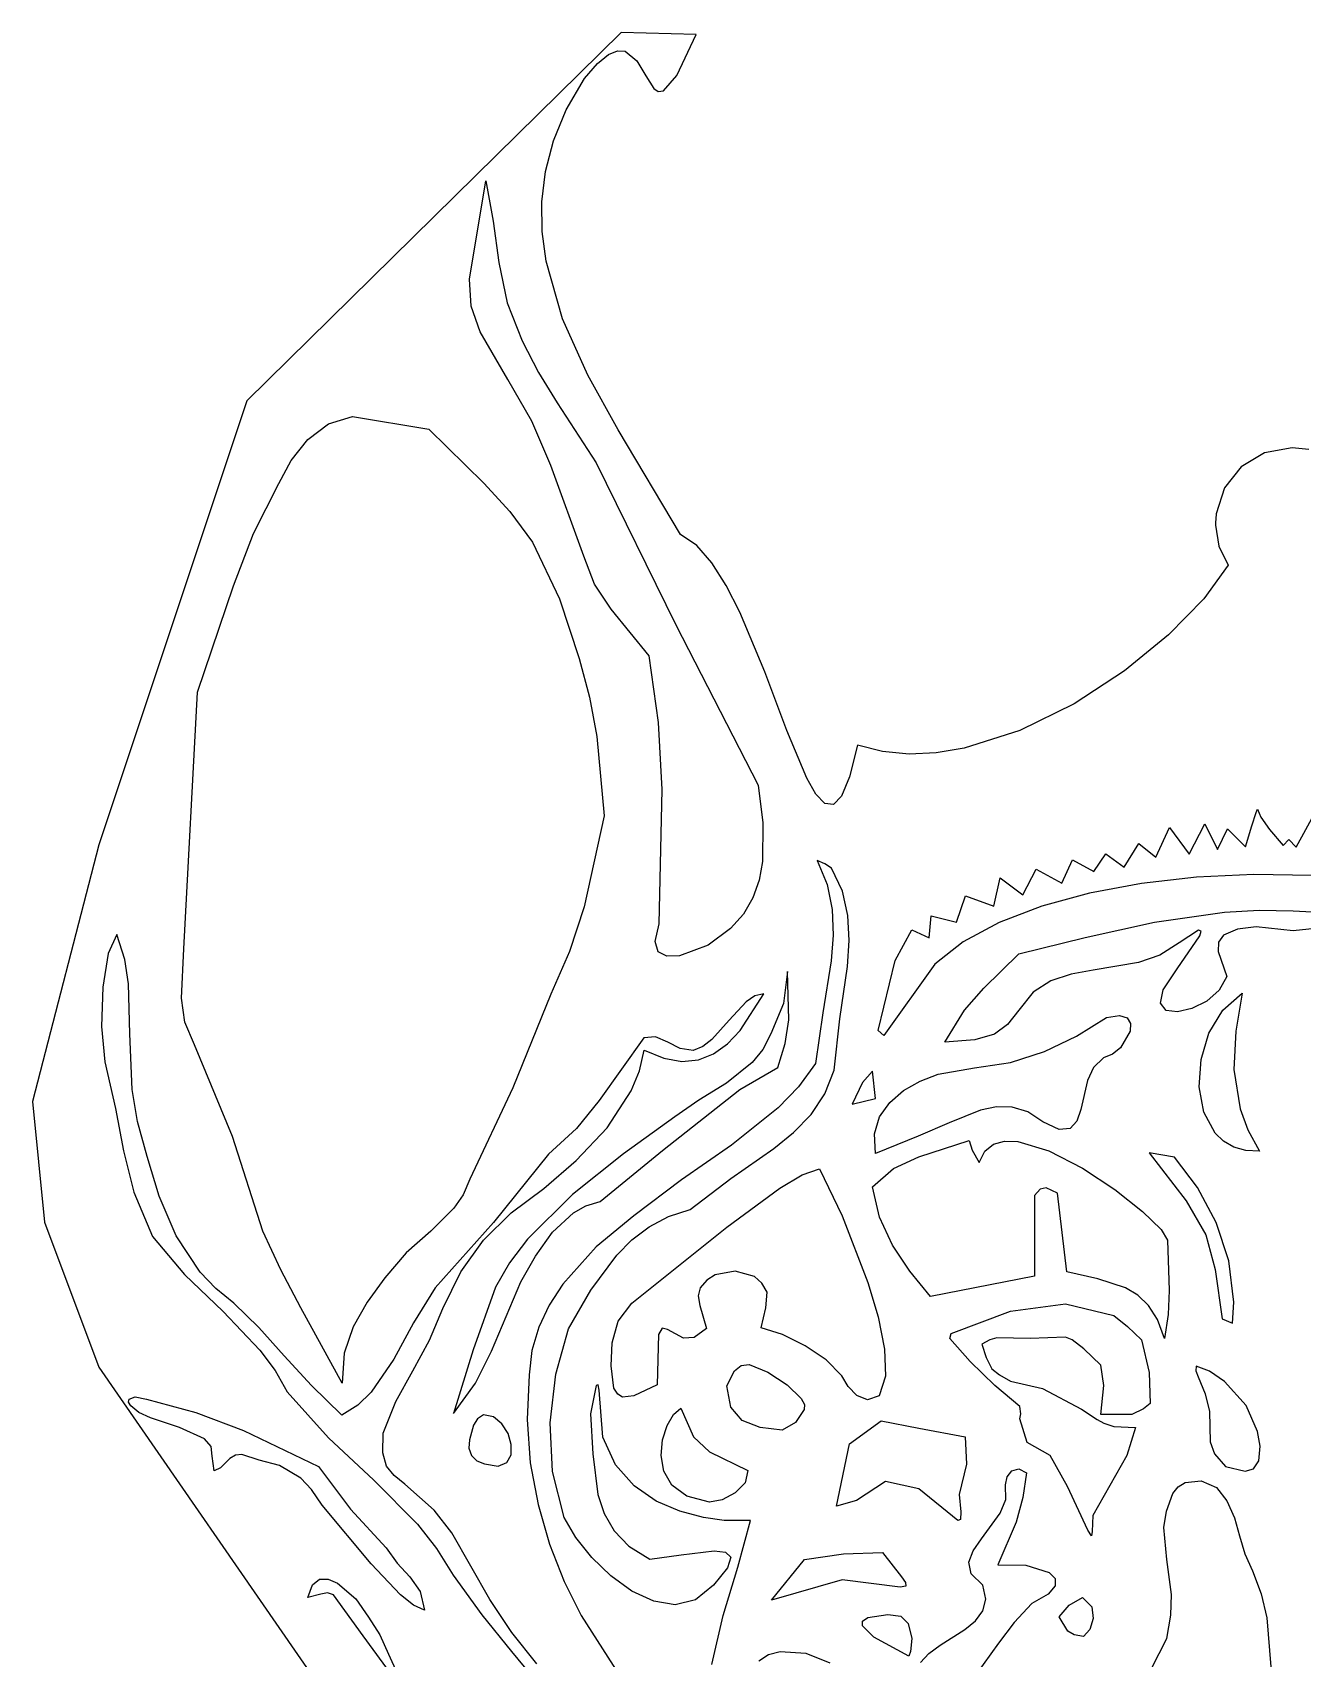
# Model space of a CAD drawing. Extents: x 58 to 191, y 136 to 278.
# Drawn here: x 58.1 to 124.8, y 192.8 to 278.3 of the extents above; entities that cross this region are included whole.
import ezdxf

# ---------------------------------------------------------------- set-up
doc = ezdxf.new("R2010")
doc.units = 0

msp = doc.modelspace()

# ---------------------------------------------------------------- linework, layer by layer
at = {"layer": 'Tête 1'}
for p, q in [((89.0197, 278.316), (69.3346, 258.9484)), ((92.96597, 278.206315), (89.0197, 278.316)), ((91.946022, 276.0551), (92.96597, 278.206315)), ((87.770149, 276.690747), (88.348876, 277.159526)), ((88.348876, 277.159526), (88.831191, 277.35643)), ((88.831191, 277.35643), (89.231682, 277.332076)), ((89.231682, 277.332076), (89.845552, 276.822062)), ((87.08042, 275.899475), (87.770149, 276.690747)), ((89.845552, 276.822062), (90.307205, 276.034421)), ((86.129062, 274.251071), (87.08042, 275.899475)), ((90.307205, 276.034421), (90.733357, 275.374089)), ((90.733357, 275.374089), (90.969593, 275.218207)), ((91.240723, 275.246003), (91.946022, 276.0551)), ((90.969593, 275.218207), (91.240723, 275.246003)), ((85.454729, 272.621714), (86.129062, 274.251071)), ((85.034271, 271.011615), (85.454729, 272.621714)), ((84.844542, 269.420986), (85.034271, 271.011615)), ((81.044183, 265.352363), (81.897394, 270.518993)), ((81.897394, 270.518993), (81.8974, 270.519)), ((81.8974, 270.519), (82.290255, 268.390379)), ((84.862393, 267.85004), (84.844542, 269.420986)), ((82.290255, 268.390379), (82.588644, 266.22723)), ((85.064676, 266.29899), (84.862393, 267.85004)), ((82.588644, 266.22723), (83.019636, 264.108758)), ((85.929948, 263.257421), (85.064676, 266.29899)), ((81.127729, 263.926048), (81.044183, 265.352363)), ((81.59584, 262.57342), (81.127729, 263.926048)), ((83.019636, 264.108758), (83.8103, 262.11417)), ((83.053243, 260.072923), (81.59584, 262.57342)), ((87.255172, 260.297978), (85.929948, 263.257421)), ((83.8103, 262.11417), (84.667735, 260.43852)), ((84.324922, 257.879898), (83.053243, 260.072923)), ((84.667735, 260.43852), (85.651204, 258.840094)), ((88.855167, 257.422358), (87.255172, 260.297978)), ((69.3346, 258.9484), (61.55582, 235.6121)), ((85.651204, 258.840094), (87.69955, 255.69216)), ((72.545671, 256.919155), (73.627328, 257.75127)), ((73.627328, 257.75127), (74.890392, 258.13007)), ((74.890392, 258.13007), (78.902172, 257.461442)), ((78.902172, 257.461442), (81.787351, 254.620028)), ((85.314691, 255.555135), (84.324922, 257.879898)), ((92.13873, 251.929375), (88.855167, 257.422358)), ((71.669643, 255.812705), (72.545671, 256.919155)), ((124.30087, 256.484781), (122.83611, 256.216549)), ((125.18081, 256.389281), (124.30087, 256.484781)), ((71.023462, 254.6109), (71.669643, 255.812705)), ((87.69955, 255.69216), (91.885283, 247.174551)), ((122.83611, 256.216549), (121.615437, 255.480214)), ((87.046713, 250.789113), (85.314691, 255.555135)), ((121.615437, 255.480214), (120.739086, 254.37784)), ((69.684594, 251.980325), (71.023462, 254.6109)), ((81.787351, 254.620028), (83.164337, 253.14195)), ((120.739086, 254.37784), (120.30729, 253.011491)), ((83.164337, 253.14195), (84.360552, 251.523472)), ((120.28009, 252.74422), (120.26029, 252.556323)), ((120.26029, 252.556323), (120.27109, 252.411215)), ((120.27109, 252.411215), (120.450738, 251.313681)), ((120.30729, 253.011491), (120.28009, 252.74422)), ((68.625535, 249.229589), (69.684594, 251.980325)), ((84.360552, 251.523472), (85.779817, 248.538274)), ((92.988964, 251.354273), (92.13873, 251.929375)), ((93.790249, 250.433681), (92.988964, 251.354273)), ((87.617881, 249.310794), (87.046713, 250.789113)), ((120.450738, 251.313681), (120.93958, 250.309015)), ((94.545383, 249.238289), (93.790249, 250.433681)), ((120.93958, 250.309015), (119.660462, 248.551432)), ((66.742272, 243.6296), (68.625535, 249.229589)), ((88.483507, 248.00044), (87.617881, 249.310794)), ((95.257162, 247.838785), (94.545383, 249.238289)), ((85.779817, 248.538274), (86.812772, 245.401622)), ((90.494223, 245.544333), (88.483507, 248.00044)), ((119.660462, 248.551432), (117.799628, 246.64937)), ((91.885283, 247.174551), (96.21962, 238.74236)), ((96.561846, 244.710196), (95.257162, 247.838785)), ((117.799628, 246.64937), (115.482371, 244.757324)), ((86.812772, 245.401622), (87.347156, 243.375408)), ((90.982834, 242.049359), (90.494223, 245.544333)), ((97.726676, 241.613423), (96.561846, 244.710196)), ((115.482371, 244.757324), (112.833984, 243.02979)), ((66.0249, 230.134), (66.742272, 243.6296)), ((87.347156, 243.375408), (87.73528, 241.313022)), ((112.833984, 243.02979), (109.979758, 241.621263)), ((91.170069, 238.524274), (90.982834, 242.049359)), ((87.73528, 241.313022), (88.115022, 237.139252)), ((98.774029, 239.113975), (97.726676, 241.613423)), ((109.979758, 241.621263), (107.044988, 240.686238)), ((101.43498, 240.854675), (101.025288, 239.189808)), ((102.765886, 240.509475), (101.43498, 240.854675)), ((104.154964, 240.37921), (102.765886, 240.509475)), ((105.586552, 240.444568), (104.154964, 240.37921)), ((107.044988, 240.686238), (105.586552, 240.444568)), ((91.01895, 231.459733), (91.170069, 238.524274)), ((96.21962, 238.74236), (96.465213, 236.759026)), ((99.260644, 238.26497), (98.774029, 239.113975)), ((101.025288, 239.189808), (100.605805, 238.169092)), ((99.72628, 237.777362), (99.260644, 238.26497)), ((100.173735, 237.721839), (99.72628, 237.777362)), ((100.605805, 238.169092), (100.173735, 237.721839)), ((88.115022, 237.139252), (87.063502, 232.345707)), ((122.183829, 236.60942), (122.40292, 237.309444)), ((122.40292, 237.309444), (122.46882, 237.49291)), ((122.46882, 237.49291), (122.647539, 237.064821)), ((122.647539, 237.064821), (123.11482, 236.419422)), ((124.50182, 235.47893), (125.6228, 237.53091)), ((96.465213, 236.759026), (96.445083, 234.729004)), ((117.12987, 234.965932), (117.85186, 236.523922)), ((117.85186, 236.523922), (118.87787, 235.117932)), ((118.87787, 235.117932), (119.71385, 236.713922)), ((119.71385, 236.713922), (120.37885, 235.364932)), ((120.37885, 235.364932), (120.89185, 236.447922)), ((120.89185, 236.447922), (121.84183, 235.49793)), ((121.84183, 235.49793), (122.183829, 236.60942)), ((123.11482, 236.419422), (123.81782, 235.57393)), ((61.55582, 235.6121), (58.06331, 222.1183)), ((113.8619, 234.205938), (114.50791, 235.136931)), ((114.50791, 235.136931), (115.45789, 234.433936)), ((115.45789, 234.433936), (116.23689, 235.687926)), ((116.23689, 235.687926), (117.12987, 234.965932)), ((123.81782, 235.57393), (124.12182, 235.896925)), ((124.12182, 235.896925), (124.50182, 235.47893)), ((96.445083, 234.729004), (96.269048, 233.74957)), ((99.3202, 234.787), (99.847105, 233.517137)), ((99.733553, 234.61345), (99.3202, 234.787)), ((100.075053, 234.39197), (99.733553, 234.61345)), ((100.651017, 233.180969), (100.075053, 234.39197)), ((110.13793, 232.989947), (110.84093, 234.338937)), ((110.84093, 234.338937), (112.18991, 233.597944)), ((112.18991, 233.597944), (112.74091, 234.813934)), ((112.74091, 234.813934), (113.8619, 234.205938)), ((96.269048, 233.74957), (95.946996, 232.822167)), ((99.847105, 233.517137), (100.108344, 232.207349)), ((108.61795, 232.381947), (108.94094, 233.882937)), ((108.94094, 233.882937), (110.13793, 232.989947)), ((116.378854, 233.578798), (113.645163, 233.070239)), ((119.275878, 233.90619), (116.378854, 233.578798)), ((122.278327, 234.046534), (119.275878, 233.90619)), ((125.328293, 233.993948), (122.278327, 234.046534)), ((95.946996, 232.822167), (95.452396, 231.968029)), ((100.941937, 231.902745), (100.651017, 233.180969)), ((106.64196, 231.545954), (107.11696, 232.932944)), ((107.11696, 232.932944), (108.61795, 232.381947)), ((113.645163, 233.070239), (111.132714, 232.386396)), ((87.063502, 232.345707), (86.304679, 230.009775)), ((95.452396, 231.968029), (94.75872, 231.20839)), ((100.108344, 232.207349), (100.159841, 230.868314)), ((101.010598, 230.574229), (100.941937, 231.902745)), ((105.21523, 230.727613), (105.3212, 231.880083)), ((105.3212, 231.880083), (106.64196, 231.545954)), ((111.132714, 232.386396), (108.899414, 231.533149)), ((117.061115, 231.54342), (120.746247, 232.075137)), ((120.746247, 232.075137), (122.565877, 232.176231)), ((122.565877, 232.176231), (124.34991, 232.13302)), ((124.34991, 232.13302), (127.365804, 231.987932)), ((62.48938, 230.889758), (62.04337, 229.90546)), ((62.909817, 229.584237), (62.48938, 230.889758)), ((90.799212, 230.534676), (91.01895, 231.459733)), ((94.75872, 231.20839), (93.592353, 230.335949)), ((100.159841, 230.868314), (100.057519, 229.510708)), ((103.41772, 229.53388), (104.29402, 231.1437)), ((104.29402, 231.1437), (105.21523, 230.727613)), ((108.899414, 231.533149), (107.003174, 230.516381)), ((113.416356, 230.744635), (117.061115, 231.54342)), ((118.25612, 229.082341), (119.441124, 230.829067)), ((119.378205, 231.131018), (118.35332, 230.462181)), ((119.5053, 231.073742), (119.378205, 231.131018)), ((119.441124, 230.829067), (119.5053, 231.073742)), ((120.69418, 230.865198), (120.426565, 230.490489)), ((121.430395, 231.173837), (120.69418, 230.865198)), ((122.405066, 231.296217), (121.430395, 231.173837)), ((124.34987, 231.085716), (122.405066, 231.296217)), ((126.174996, 231.28895), (124.34987, 231.085716)), ((65.8912, 227.54725), (66.0249, 230.134)), ((86.304679, 230.009775), (85.326322, 227.757272)), ((90.965149, 229.98428), (90.799212, 230.534676)), ((91.422096, 229.748877), (90.965149, 229.98428)), ((93.592353, 230.335949), (92.07539, 229.768799)), ((100.919782, 229.212349), (101.010598, 230.574229)), ((107.003174, 230.516381), (105.5019, 229.341972)), ((109.93381, 229.88555), (113.416356, 230.744635)), ((118.35332, 230.462181), (117.336168, 229.809525)), ((120.426565, 230.490489), (120.414036, 229.993666)), ((120.414036, 229.993666), (120.8581, 228.685448)), ((62.04337, 229.90546), (61.759759, 228.122103)), ((63.115545, 228.304141), (62.909817, 229.584237)), ((92.07539, 229.768799), (91.422096, 229.748877)), ((100.057519, 229.510708), (99.615109, 226.782487)), ((100.510857, 226.456213), (100.919782, 229.212349)), ((102.538, 225.846), (103.41772, 229.53388)), ((105.5019, 229.341972), (102.82006, 225.590742)), ((108.080241, 228.08202), (109.93381, 229.88555)), ((116.212367, 229.420766), (113.837655, 229.026683)), ((117.336168, 229.809525), (116.212367, 229.420766)), ((63.186204, 225.681664), (63.115545, 228.304141)), ((97.76282, 228.94671), (97.546388, 227.271249)), ((97.837978, 226.412207), (97.76282, 228.94671)), ((111.614871, 228.463421), (110.680978, 227.863189)), ((112.683167, 228.817231), (111.614871, 228.463421)), ((113.837655, 229.026683), (112.683167, 228.817231)), ((117.522883, 227.994542), (118.25612, 229.082341)), ((120.8581, 228.685448), (120.46321, 227.968965)), ((61.759759, 228.122103), (61.683392, 226.051068)), ((66.0654, 226.291), (65.8912, 227.54725)), ((85.326322, 227.757272), (83.315663, 222.836802)), ((95.277516, 225.855413), (96.51729, 227.78228)), ((96.0412, 227.671978), (95.584109, 227.363488)), ((96.51729, 227.78228), (96.0412, 227.671978)), ((107.068474, 226.912581), (108.080241, 228.08202)), ((110.680978, 227.863189), (109.9297, 226.914471)), ((117.374597, 227.281109), (117.522883, 227.994542)), ((119.805692, 227.393626), (119.026808, 226.9983)), ((120.46321, 227.968965), (119.805692, 227.393626)), ((120.652675, 226.925273), (121.67393, 227.819)), ((121.674, 227.819), (121.340921, 225.80674)), ((121.67393, 227.819), (121.674, 227.819)), ((95.584109, 227.363488), (94.69539, 226.398678)), ((97.546388, 227.271249), (96.88921, 225.66916)), ((99.615109, 226.782487), (99.2285, 224.1081)), ((106.034, 225.228), (107.068474, 226.912581)), ((109.9297, 226.914471), (109.336638, 226.160316)), ((112.958331, 225.552349), (114.5446, 226.5396)), ((114.5446, 226.5396), (115.214321, 226.638146)), ((115.214321, 226.638146), (115.62174, 226.506999)), ((117.669997, 226.903171), (117.374597, 227.281109)), ((118.267823, 226.821858), (117.669997, 226.903171)), ((119.026808, 226.9983), (118.267823, 226.821858)), ((119.924879, 225.713739), (120.652675, 226.925273)), ((61.683392, 226.051068), (61.859113, 224.203738)), ((63.308019, 222.745209), (63.186204, 225.681664)), ((66.5882, 225.094), (66.0654, 226.291)), ((94.69539, 226.398678), (93.788071, 225.381311)), ((94.599328, 225.142824), (95.277516, 225.855413)), ((97.642273, 225.173286), (97.837978, 226.412207)), ((100.217433, 223.76977), (100.510857, 226.456213)), ((102.82006, 225.590742), (102.538, 225.846)), ((109.336638, 226.160316), (108.643353, 225.651295)), ((115.779289, 225.806686), (115.276476, 224.940791)), ((115.62174, 226.506999), (115.799261, 226.208923)), ((115.799261, 226.208923), (115.779289, 225.806686)), ((119.505935, 224.322447), (119.924879, 225.713739)), ((121.340921, 225.80674), (121.223359, 223.799794)), ((68.586062, 220.275125), (66.5882, 225.094)), ((90.21107, 225.470358), (87.859756, 222.170428)), ((90.827391, 225.515741), (90.21107, 225.470358)), ((91.464375, 225.228621), (90.827391, 225.515741)), ((92.12171, 224.895993), (91.464375, 225.228621)), ((92.79909, 224.80485), (92.12171, 224.895993)), ((93.30773, 225.007126), (92.79909, 224.80485)), ((93.788071, 225.381311), (93.30773, 225.007126)), ((93.868786, 224.621518), (94.599328, 225.142824)), ((96.459662, 224.857194), (95.904276, 224.170388)), ((96.88921, 225.66916), (96.459662, 224.857194)), ((97.25594, 223.90784), (97.642273, 225.173286)), ((107.619313, 225.352241), (106.03399, 225.227991)), ((106.03399, 225.227991), (106.034, 225.228)), ((108.643353, 225.651295), (107.619313, 225.352241)), ((111.274402, 224.744172), (112.958331, 225.552349)), ((115.276476, 224.940791), (114.858443, 224.602664)), ((61.859113, 224.203738), (62.426598, 221.740202)), ((89.973245, 223.721894), (90.22078, 224.80988)), ((90.22078, 224.80988), (91.261888, 224.385674)), ((91.261888, 224.385674), (92.210181, 224.224903)), ((92.210181, 224.224903), (93.075776, 224.309531)), ((93.075776, 224.309531), (93.868786, 224.621518)), ((95.904276, 224.170388), (94.552426, 223.074622)), ((99.2285, 224.1081), (98.335847, 222.882214)), ((107.60249, 223.89234), (109.490045, 224.171893)), ((109.490045, 224.171893), (111.274402, 224.744172)), ((114.37253, 224.41144), (113.858986, 223.905395)), ((114.858443, 224.602664), (114.37253, 224.41144)), ((119.411237, 222.889446), (119.505935, 224.322447)), ((89.544653, 222.677335), (89.973245, 223.721894)), ((95.26264, 222.74622), (97.25594, 223.90784)), ((99.728177, 222.517611), (100.217433, 223.76977)), ((101.70199, 223.109991), (101.17, 221.97)), ((102.23399, 223.717988), (101.70199, 223.109991)), ((102.38599, 222.273998), (102.23399, 223.717988)), ((103.867392, 222.697821), (104.73844, 223.192548)), ((104.73844, 223.192548), (105.690921, 223.555904)), ((105.690921, 223.555904), (107.60249, 223.89234)), ((113.544814, 223.216192), (113.182095, 221.703012)), ((113.858986, 223.905395), (113.544814, 223.216192)), ((121.223359, 223.799794), (121.558315, 221.723029)), ((63.577691, 221.072641), (63.308019, 222.745209)), ((83.315663, 222.836802), (81.057842, 218.027932)), ((88.271585, 220.733985), (89.544653, 222.677335)), ((91.188028, 219.545186), (95.26264, 222.74622)), ((94.552426, 223.074622), (93.106528, 222.186596)), ((98.335847, 222.882214), (97.27764, 221.777529)), ((98.998647, 221.436386), (99.728177, 222.517611)), ((101.17, 221.97), (102.38599, 222.273998)), ((103.137202, 222.070763), (103.867392, 222.697821)), ((119.65618, 221.552783), (119.411237, 222.889446)), ((58.06331, 222.1183), (58.698312, 215.76828)), ((62.426598, 221.740202), (62.845356, 219.524654)), ((87.859756, 222.170428), (86.662101, 220.70398)), ((93.106528, 222.186596), (91.83945, 221.31104)), ((97.27764, 221.777529), (94.824369, 219.818263)), ((98.083716, 220.488723), (98.998647, 221.436386)), ((102.60729, 221.310413), (103.137202, 222.070763)), ((107.918045, 221.659551), (106.254564, 220.997077)), ((108.751034, 221.833616), (107.918045, 221.659551)), ((109.577821, 221.826599), (108.751034, 221.833616)), ((110.393128, 221.581275), (109.577821, 221.826599)), ((111.19168, 221.04042), (110.393128, 221.581275)), ((113.182095, 221.703012), (112.967299, 221.086383)), ((120.256157, 220.450507), (119.65618, 221.552783)), ((121.558315, 221.723029), (121.96955, 220.634984)), ((64.08765, 219.217658), (63.577691, 221.072641)), ((86.662101, 220.70398), (85.18733, 219.344558)), ((86.65615, 219.010798), (88.271585, 220.733985)), ((91.83945, 221.31104), (89.140119, 219.371445)), ((102.337082, 220.415812), (102.60729, 221.310413)), ((106.254564, 220.997077), (104.62959, 220.296978)), ((112.055216, 220.651412), (111.19168, 221.04042)), ((112.619381, 220.701291), (112.055216, 220.651412)), ((112.967299, 221.086383), (112.619381, 220.701291)), ((121.96955, 220.634984), (122.58279, 219.50131)), ((70.1715, 215.304), (68.586062, 220.275125)), ((94.824369, 219.818263), (92.188291, 218.003307)), ((97.038259, 219.637254), (98.083716, 220.488723)), ((102.386, 219.386), (102.337082, 220.415812)), ((104.62959, 220.296978), (102.386, 219.386004)), ((104.666615, 219.205318), (107.30833, 220.06572)), ((107.30833, 220.06572), (107.47867, 219.549698)), ((108.138051, 219.505046), (108.588424, 219.870321)), ((108.588424, 219.870321), (109.174748, 220.028885)), ((109.174748, 220.028885), (109.8719, 220.006113)), ((109.8719, 220.006113), (111.4982, 219.518071)), ((120.694094, 220.030404), (120.256157, 220.450507)), ((121.226562, 219.720666), (120.694094, 220.030404)), ((121.855486, 219.53855), (121.226562, 219.720666)), ((62.845356, 219.524654), (63.399199, 217.350838)), ((64.726257, 217.132172), (64.08765, 219.217658)), ((85.18733, 219.344558), (82.298616, 215.757027)), ((84.95292, 217.53874), (86.65615, 219.010798)), ((89.140119, 219.371445), (86.449573, 217.21844)), ((87.9114, 216.86262), (91.188028, 219.545186)), ((94.775264, 218.07341), (97.038259, 219.637254)), ((102.386, 219.386004), (102.386, 219.386)), ((103.342263, 218.592676), (104.666615, 219.205318)), ((107.47867, 219.549698), (107.84875, 218.90768)), ((107.84875, 218.90768), (108.138051, 219.505046)), ((111.4982, 219.518071), (113.266349, 218.609214)), ((116.788, 219.424), (118.729455, 216.901097)), ((118.11798, 219.196012), (116.788, 219.424)), ((119.319334, 217.588134), (118.11798, 219.196012)), ((122.58279, 219.50131), (121.855486, 219.53855)), ((81.057842, 218.027932), (80.700154, 217.21164)), ((92.188291, 218.003307), (89.68901, 216.10567)), ((92.648653, 216.44589), (94.775264, 218.07341)), ((97.361003, 217.566085), (98.535457, 218.252581)), ((98.535457, 218.252581), (99.451896, 218.573253)), ((99.451896, 218.573253), (100.631663, 216.103623)), ((102.23403, 217.63795), (103.342263, 218.592676)), ((113.266349, 218.609214), (114.975369, 217.482558)), ((63.399199, 217.350838), (64.371943, 215.012498)), ((65.617873, 215.057169), (64.726257, 217.132172)), ((80.700154, 217.21164), (80.216471, 216.503488)), ((83.224005, 216.269988), (84.95292, 217.53874)), ((86.449573, 217.21844), (84.09578, 214.87417)), ((94.571944, 215.506009), (97.361003, 217.566085)), ((102.604247, 216.033434), (102.23403, 217.63795)), ((110.74592, 217.18195), (110.74591, 212.92599)), ((111.052308, 217.501856), (110.74592, 217.18195)), ((111.368351, 217.583625), (111.052308, 217.501856)), ((111.9619, 217.29595), (111.368351, 217.583625)), ((112.4559, 213.15399), (111.9619, 217.29595)), ((114.975369, 217.482558), (116.424283, 216.34112)), ((120.303015, 215.756654), (119.319334, 217.588134)), ((80.216471, 216.503488), (79.007728, 215.291613)), ((81.7685, 214.826149), (83.224005, 216.269988)), ((86.501276, 216.26748), (87.161798, 216.628626)), ((87.161798, 216.628626), (87.9114, 216.86262)), ((91.498269, 216.062614), (92.648653, 216.44589)), ((116.424283, 216.34112), (117.412116, 215.387919)), ((118.729455, 216.901097), (119.752668, 215.109472)), ((58.698312, 215.76828), (61.555822, 208.14825)), ((82.298616, 215.757027), (79.23969, 212.312648)), ((85.39923, 215.250342), (86.501276, 216.26748)), ((89.68901, 216.10567), (87.693367, 214.484188)), ((89.570476, 211.510273), (94.571944, 215.506009)), ((89.583885, 214.835917), (90.482388, 215.518232)), ((90.482388, 215.518232), (91.498269, 216.062614)), ((100.631663, 216.103623), (101.988359, 212.602403)), ((103.275586, 214.569566), (102.604247, 216.033434)), ((120.973174, 213.735369), (120.303015, 215.756654)), ((64.371943, 215.012498), (66.057155, 213.022683)), ((66.884417, 213.136489), (65.617873, 215.057169)), ((71.114659, 213.258734), (70.1715, 215.304)), ((79.007728, 215.291613), (77.704822, 214.152325)), ((80.577933, 213.16435), (81.7685, 214.826149)), ((84.09578, 214.87417), (83.147656, 213.637231)), ((84.508781, 213.984434), (85.39923, 215.250342)), ((88.785634, 214.038842), (89.583885, 214.835917)), ((104.18614, 213.195903), (103.275586, 214.569566)), ((117.412116, 215.387919), (117.73789, 214.82597)), ((117.73789, 214.82597), (117.83356, 212.188558)), ((119.752668, 215.109472), (120.253037, 213.290132)), ((77.704822, 214.152325), (76.580962, 212.845642)), ((83.73345, 212.64298), (84.508781, 213.984434)), ((87.693367, 214.484188), (85.940139, 212.515034)), ((87.421387, 212.193112), (88.785634, 214.038842)), ((121.23396, 211.558072), (120.973174, 213.735369)), ((66.057155, 213.022683), (68.080138, 211.067172)), ((67.696387, 212.278969), (66.884417, 213.136489)), ((72.176225, 211.266625), (71.114659, 213.258734)), ((79.64383, 211.24172), (80.577933, 213.16435)), ((83.147656, 213.637231), (82.40671, 212.36078)), ((93.962302, 212.997639), (93.515863, 212.716186)), ((95.015265, 213.204209), (93.962302, 212.997639)), ((96.026173, 212.9129), (95.015265, 213.204209)), ((96.420044, 212.572004), (96.026173, 212.9129)), ((105.274, 211.862), (104.18614, 213.195903)), ((110.74591, 212.92599), (105.274, 211.862)), ((114.073464, 212.798175), (112.4559, 213.15399)), ((120.253037, 213.290132), (120.62596, 210.68408)), ((68.64781, 211.513968), (67.696387, 212.278969)), ((76.580962, 212.845642), (75.66009, 211.565582)), ((79.23969, 212.312648), (78.094099, 210.488197)), ((82.40671, 212.36078), (81.241055, 209.05394)), ((82.197438, 208.984125), (83.73345, 212.64298)), ((85.940139, 212.515034), (85.233683, 211.416437)), ((86.252643, 210.16643), (87.421387, 212.193112)), ((93.173886, 212.320509), (93.070444, 211.89579)), ((93.515863, 212.716186), (93.173886, 212.320509)), ((96.688426, 212.096393), (96.420044, 212.572004)), ((96.621112, 211.273985), (96.688426, 212.096393)), ((101.988359, 212.602403), (102.526554, 210.788163)), ((115.539594, 212.328141), (114.073464, 212.798175)), ((116.182144, 211.941902), (115.539594, 212.328141)), ((117.83356, 212.188558), (117.781832, 210.912784)), ((69.958329, 210.236688), (68.64781, 211.513968)), ((74.3422, 207.302), (72.176225, 211.266625)), ((75.66009, 211.565582), (74.925659, 210.272888)), ((78.945847, 209.572471), (79.64383, 211.24172)), ((85.233683, 211.416437), (84.682936, 210.25055)), ((88.857583, 210.561282), (89.570476, 211.510273)), ((93.070444, 211.89579), (93.158548, 211.390195)), ((93.158548, 211.390195), (93.495912, 210.175219)), ((96.383916, 210.224833), (96.621112, 211.273985)), ((105.274, 211.862), (105.274, 211.862)), ((109.49197, 211.10199), (112.37995, 211.481988)), ((112.37995, 211.481988), (114.92592, 210.873992)), ((116.746365, 211.39704), (116.182144, 211.941902)), ((117.218763, 210.650198), (116.746365, 211.39704)), ((121.15796, 210.456082), (121.23396, 211.558072)), ((68.080138, 211.067172), (70.020869, 209.046439)), ((78.094099, 210.488197), (77.053642, 208.564972)), ((88.537657, 209.429368), (88.857583, 210.561282)), ((102.526554, 210.788163), (102.86118, 209.103883)), ((106.376, 209.924), (109.49197, 211.10199)), ((114.92592, 210.873992), (115.647915, 210.284997)), ((117.58585, 209.65802), (117.218763, 210.650198)), ((117.781832, 210.912784), (117.58585, 209.65802)), ((120.62596, 210.68408), (121.15796, 210.456082)), ((71.299325, 208.752923), (69.958329, 210.236688)), ((74.925659, 210.272888), (74.459192, 208.880634)), ((78.055869, 207.961734), (78.945847, 209.572471)), ((84.682936, 210.25055), (84.319598, 209.023917)), ((85.587581, 207.7757), (86.252643, 210.16643)), ((90.987471, 209.871631), (90.909992, 207.225979)), ((91.174922, 210.195486), (90.987471, 209.871631)), ((91.458067, 210.1317), (91.174922, 210.195486)), ((92.301105, 209.676219), (91.458067, 210.1317)), ((92.85583, 209.702032), (92.301105, 209.676219)), ((93.495912, 210.175219), (92.85583, 209.702032)), ((97.50753, 209.87297), (96.383916, 210.224833)), ((98.699401, 209.279217), (97.50753, 209.87297)), ((106.29999, 209.658004), (106.376, 209.924)), ((107.36399, 208.442014), (106.29999, 209.658004)), ((108.399475, 209.582006), (107.97198, 209.354009)), ((108.76997, 209.696005), (108.399475, 209.582006)), ((110.517955, 209.658006), (108.76997, 209.696005)), ((112.37994, 209.734005), (110.517955, 209.658006)), ((112.724313, 209.58794), (112.37994, 209.734005)), ((113.339435, 209.107005), (112.724313, 209.58794)), ((115.647915, 210.284997), (116.36991, 209.582002)), ((116.36991, 209.582002), (116.78791, 207.872012)), ((70.020869, 209.046439), (70.829132, 207.980512)), ((72.734918, 207.176713), (71.299325, 208.752923)), ((74.459192, 208.880634), (74.342212, 207.301892)), ((81.241055, 209.05394), (80.19409, 205.706)), ((81.361418, 207.306993), (82.197438, 208.984125)), ((84.319598, 209.023917), (84.17537, 207.74308)), ((88.498014, 208.221344), (88.537657, 209.429368)), ((99.792497, 208.526439), (98.699401, 209.279217)), ((102.86118, 209.103883), (102.909638, 207.678851)), ((107.97198, 209.354009), (108.20948, 208.651015)), ((108.20948, 208.651015), (108.50398, 208.062019)), ((114.24193, 208.252015), (113.339435, 209.107005)), ((61.555822, 208.14825), (73.144622, 191.40005)), ((70.829132, 207.980512), (71.459323, 206.860958)), ((77.053642, 208.564972), (75.878595, 206.842947)), ((77.175942, 206.34942), (78.055869, 207.961734)), ((84.17537, 207.74308), (84.066209, 205.395429)), ((85.283036, 205.226356), (85.587581, 207.7757)), ((88.62597, 207.044023), (88.498014, 208.221344)), ((94.57979, 207.16033), (94.984033, 207.953772)), ((94.984033, 207.953772), (95.317785, 208.229114)), ((95.317785, 208.229114), (95.74369, 208.29046)), ((95.74369, 208.29046), (96.727862, 207.881063)), ((96.727862, 207.881063), (97.743746, 207.220505)), ((100.619786, 207.697503), (99.792497, 208.526439)), ((108.65597, 207.188024), (107.36399, 208.442014)), ((108.50398, 208.062019), (108.912475, 207.739022)), ((108.912475, 207.739022), (109.49197, 207.416026)), ((114.39393, 207.188025), (114.24193, 208.252015)), ((116.78791, 207.872012), (116.82591, 206.238032)), ((119.25067, 208.20563), (119.232512, 207.954519)), ((119.232512, 207.954519), (119.35195, 207.647272)), ((119.955904, 207.941331), (119.25067, 208.20563)), ((120.731998, 207.40203), (119.955904, 207.941331)), ((74.32923, 205.622098), (72.734918, 207.176713)), ((74.342212, 207.301892), (74.3422, 207.302)), ((80.1941, 205.706), (81.361418, 207.306993)), ((87.70808, 207.17801), (87.408862, 205.69765)), ((87.79863, 207.222553), (87.70808, 207.17801)), ((87.863081, 206.9362), (87.79863, 207.222553)), ((88.059, 204.47479), (87.863081, 206.9362)), ((88.833385, 206.725899), (88.62597, 207.044023)), ((90.91, 207.226), (89.680799, 206.645489)), ((90.909992, 207.225979), (90.91, 207.226)), ((94.774505, 206.044914), (94.57979, 207.16033)), ((97.743746, 207.220505), (98.481503, 206.503861)), ((100.946384, 207.137783), (100.619786, 207.697503)), ((101.403601, 206.661842), (100.946384, 207.137783)), ((102.909638, 207.678851), (102.589326, 206.642353)), ((109.98596, 206.086034), (108.65597, 207.188024)), ((109.49197, 207.416026), (111.16395, 207.036027)), ((111.16395, 207.036027), (113.21594, 205.934037)), ((114.24193, 205.668035), (114.39393, 207.188025)), ((119.35195, 207.647272), (119.724421, 206.754792)), ((121.878, 206.139), (120.731998, 207.40203)), ((63.116252, 206.302322), (63.148358, 206.469249)), ((63.23632, 206.11581), (63.116252, 206.302322)), ((63.148358, 206.469249), (63.464762, 206.595347)), ((63.649544, 205.767763), (63.23632, 206.11581)), ((63.464762, 206.595347), (64.0559, 206.461)), ((64.0559, 206.461), (66.648435, 205.773544)), ((71.459323, 206.860958), (73.627951, 204.430218)), ((75.165685, 206.151127), (74.32923, 205.622098)), ((75.878595, 206.842947), (75.165685, 206.151127)), ((76.50811, 204.67544), (77.175942, 206.34942)), ((89.085937, 206.57757), (88.833385, 206.725899)), ((89.680799, 206.645489), (89.085937, 206.57757)), ((95.386732, 205.352769), (94.774505, 206.044914)), ((98.481503, 206.503861), (98.649258, 206.185469)), ((98.649258, 206.185469), (98.63129, 205.92621)), ((101.961295, 206.439944), (101.403601, 206.661842)), ((102.589326, 206.642353), (101.961295, 206.439944)), ((110.02871, 205.691787), (109.98596, 206.086034)), ((116.82591, 206.238032), (116.47916, 205.967283)), ((119.724421, 206.754792), (119.95515, 205.820672)), ((122.478332, 204.770002), (121.878, 206.139002)), ((121.878, 206.139002), (121.878, 206.139)), ((64.271059, 205.480346), (63.649544, 205.767763)), ((65.791296, 204.97573), (64.271059, 205.480346)), ((66.648435, 205.773544), (69.15931, 204.82017)), ((80.19409, 205.706), (80.1941, 205.706)), ((81.45937, 205.424748), (81.245482, 205.096296)), ((81.7819, 205.643), (81.45937, 205.424748)), ((81.781901, 205.643), (81.7819, 205.643)), ((82.310649, 205.532663), (81.781901, 205.643)), ((82.749539, 205.173461), (82.310649, 205.532663)), ((83.068674, 204.6595), (82.749539, 205.173461)), ((84.066209, 205.395429), (84.235712, 203.115397)), ((85.404165, 202.66575), (85.283036, 205.226356)), ((87.408862, 205.69765), (87.522228, 203.586684)), ((91.436999, 205.078179), (91.776241, 205.657441)), ((91.776241, 205.657441), (92.1495, 205.992)), ((92.1495, 205.992), (92.820411, 204.493655)), ((92.1495, 205.992), (92.1495, 205.992)), ((96.320916, 204.983572), (95.386732, 205.352769)), ((98.183348, 205.246151), (97.4815, 204.837)), ((98.63129, 205.92621), (98.183348, 205.246151)), ((101.01799, 204.10997), (102.68998, 205.32596)), ((102.68998, 205.32596), (104.66596, 204.94597)), ((109.98596, 205.440038), (110.02871, 205.691787)), ((110.36596, 204.186048), (109.98596, 205.440038)), ((113.21594, 205.934037), (114.05193, 205.402038)), ((114.05193, 205.402038), (114.389175, 205.212043)), ((115.87591, 205.668035), (114.24193, 205.668035)), ((114.389175, 205.212043), (114.92592, 205.022048)), ((116.47916, 205.967283), (115.87591, 205.668035)), ((119.95515, 205.820672), (119.986214, 204.229461)), ((67.101698, 204.378624), (65.791296, 204.97573)), ((67.460918, 203.975594), (67.101698, 204.378624)), ((69.15931, 204.82017), (73.10453, 202.92159)), ((73.627951, 204.430218), (76.011679, 202.201619)), ((76.48145, 203.645248), (76.50811, 204.67544)), ((81.048416, 204.32502), (81.006075, 203.896558)), ((81.245482, 205.096296), (81.048416, 204.32502)), ((83.238156, 204.084888), (83.068674, 204.6595)), ((88.723077, 203.016793), (88.059, 204.47479)), ((91.11375, 203.512735), (91.19507, 204.336011)), ((91.19507, 204.336011), (91.436999, 205.078179)), ((92.820411, 204.493655), (93.66246, 203.694118)), ((97.4815, 204.837), (96.320916, 204.983572)), ((97.4815, 204.837), (97.4815, 204.837)), ((104.66596, 204.94597), (107.09793, 204.48997)), ((107.09793, 204.48997), (107.17393, 203.04598)), ((114.92592, 205.022048), (116.06591, 204.984048)), ((116.06591, 204.984048), (115.60992, 203.502058)), ((122.618357, 203.992525), (122.478332, 204.770002)), ((67.50693, 203.46569), (67.460918, 203.975594)), ((67.614888, 202.696507), (67.50693, 203.46569)), ((68.742711, 203.52921), (68.443817, 203.355216)), ((69.06591, 203.55319), (68.742711, 203.52921)), ((69.981443, 203.26382), (69.06591, 203.55319)), ((76.678659, 202.953074), (76.48145, 203.645248)), ((81.006075, 203.896558), (81.13969, 203.513438)), ((81.13969, 203.513438), (81.420966, 203.220366)), ((83.008573, 203.130133), (83.228088, 203.543729)), ((83.228088, 203.543729), (83.238156, 204.084888)), ((87.522228, 203.586684), (87.792116, 201.461719)), ((91.256335, 202.690147), (91.11375, 203.512735)), ((93.66246, 203.694118), (95.67052, 202.71307)), ((100.334, 200.842), (101.01799, 204.10997)), ((111.58195, 203.502058), (110.36596, 204.186048)), ((112.484444, 201.872823), (111.58195, 203.502058)), ((115.60992, 203.502058), (113.82393, 200.348088)), ((119.986214, 204.229461), (120.21535, 203.587101)), ((120.21535, 203.587101), (120.80045, 202.923872)), ((122.5526, 203.218452), (122.618357, 203.992525)), ((67.943664, 202.864669), (67.614888, 202.696507)), ((68.443817, 203.355216), (67.943664, 202.864669)), ((71.042169, 202.972394), (69.981443, 203.26382)), ((72.171083, 202.305763), (71.042169, 202.972394)), ((73.10453, 202.92159), (74.778144, 200.681991)), ((77.073674, 202.452326), (76.678659, 202.953074)), ((81.420966, 203.220366), (81.821611, 203.06205)), ((81.821611, 203.06205), (82.549713, 202.938204)), ((82.549713, 202.938204), (83.008573, 203.130133)), ((84.235712, 203.115397), (84.644166, 200.923812)), ((86.016122, 200.24123), (85.404165, 202.66575)), ((89.691804, 201.911515), (88.723077, 203.016793)), ((91.686121, 201.950044), (91.256335, 202.690147)), ((95.67052, 202.71307), (95.53078, 202.066378)), ((107.17393, 203.04598), (106.79393, 201.45)), ((109.317648, 202.390941), (109.56671, 202.698409)), ((109.56671, 202.698409), (109.919324, 202.796827)), ((109.919324, 202.796827), (110.326, 202.59198)), ((120.80045, 202.923872), (121.820053, 202.675829)), ((121.820053, 202.675829), (122.262795, 202.803199)), ((122.262795, 202.803199), (122.5526, 203.218452)), ((72.737046, 201.715138), (72.171083, 202.305763)), ((76.011679, 202.201619), (78.29908, 199.890237)), ((77.640433, 201.996415), (77.073674, 202.452326)), ((79.184929, 200.632738), (77.640433, 201.996415)), ((90.856392, 201.112576), (89.691804, 201.911515)), ((92.466404, 201.374222), (91.686121, 201.950044)), ((95.53078, 202.066378), (95.012671, 201.538841)), ((102.91796, 202.13399), (101.39798, 201.146)), ((104.66595, 201.75399), (102.91796, 202.13399)), ((106.71793, 200.08201), (104.66595, 201.75399)), ((109.22163, 201.96864), (109.317648, 202.390941)), ((109.241795, 201.194578), (109.22163, 201.96864)), ((110.326, 202.592), (110.144837, 201.293414)), ((110.326, 202.59198), (110.326, 202.592)), ((113.55793, 199.588088), (112.484444, 201.872823)), ((118.032, 201.5), (118.312089, 201.863639)), ((118.312089, 201.863639), (118.672436, 202.091016)), ((118.672436, 202.091016), (119.515046, 202.175116)), ((119.515046, 202.175116), (120.322116, 201.82856)), ((120.322116, 201.82856), (120.85593, 201.12761)), ((73.29118, 200.89078), (72.737046, 201.715138)), ((75.878184, 197.81677), (73.29118, 200.89078)), ((84.644166, 200.923812), (85.25186, 198.841499)), ((87.792116, 201.461719), (88.119655, 200.463552)), ((92.108051, 200.573596), (90.856392, 201.112576)), ((93.66048, 201.04448), (92.466404, 201.374222)), ((94.320977, 201.181271), (93.66048, 201.04448)), ((95.012671, 201.538841), (94.320977, 201.181271)), ((101.39798, 201.146), (100.334, 200.842)), ((106.79393, 201.45), (106.86993, 200.538005)), ((108.950895, 200.467997), (109.241795, 201.194578)), ((110.144837, 201.293414), (109.777466, 200.006767)), ((117.682586, 200.579953), (118.03201, 201.50001)), ((118.03201, 201.50001), (118.032, 201.5)), ((120.85593, 201.12761), (121.257881, 200.227736)), ((74.778144, 200.681991), (76.65449, 198.64841)), ((80.110543, 199.431792), (79.184929, 200.632738)), ((86.633091, 199.195561), (86.016122, 200.24123)), ((88.119655, 200.463552), (88.647002, 199.545364)), ((93.337993, 200.248197), (92.108051, 200.573596)), ((94.437428, 200.089997), (93.337993, 200.248197)), ((95.80962, 200.08968), (94.437428, 200.089997)), ((95.152492, 197.638275), (95.80962, 200.08968)), ((106.858055, 200.146133), (106.71793, 200.08201)), ((106.86993, 200.538005), (106.858055, 200.146133)), ((107.961385, 199.127999), (108.950895, 200.467997)), ((113.82393, 200.348088), (113.77643, 199.512092)), ((117.559293, 199.72027), (117.682586, 200.579953)), ((121.257881, 200.227736), (121.534751, 199.283476)), ((78.29908, 199.890237), (79.309335, 198.614464)), ((81.10365, 197.68932), (80.110543, 199.431792)), ((87.470877, 198.143847), (86.633091, 199.195561)), ((88.647002, 199.545364), (89.427718, 198.734981)), ((109.777466, 200.006767), (108.81452, 197.74918)), ((113.73843, 199.29003), (113.55793, 199.588088)), ((113.77643, 199.512092), (113.73843, 199.29003)), ((117.715643, 198.043436), (117.559293, 199.72027)), ((121.534751, 199.283476), (121.812651, 198.340238)), ((76.65449, 198.64841), (77.242174, 197.842634)), ((79.309335, 198.614464), (80.178723, 197.211148)), ((85.25186, 198.841499), (86.019083, 196.889285)), ((89.427718, 198.734981), (90.515362, 198.06023)), ((92.176108, 198.277552), (93.906102, 198.495676)), ((93.906102, 198.495676), (94.507623, 198.430011)), ((94.507623, 198.430011), (94.779123, 198.154512)), ((98.66198, 198.02999), (100.71396, 198.33398)), ((100.71396, 198.33398), (102.76594, 198.40998)), ((102.76594, 198.40998), (103.75394, 197.11799)), ((107.304065, 197.890089), (107.525516, 198.499943)), ((107.525516, 198.499943), (107.961385, 199.127999)), ((121.812651, 198.340238), (122.21769, 197.44343)), ((77.415161, 196.185791), (75.878184, 197.81677)), ((77.242174, 197.842634), (77.89893, 197.1267)), ((82.106673, 195.926895), (81.10365, 197.68932)), ((88.471163, 197.17515), (87.470877, 198.143847)), ((90.515362, 198.06023), (92.176108, 198.277552)), ((94.604825, 197.599169), (93.868952, 196.69397)), ((94.382094, 195.09704), (95.152492, 197.638275)), ((94.779123, 198.154512), (94.604825, 197.599169)), ((96.914, 195.902), (98.66198, 198.02999)), ((107.428403, 197.291118), (107.304065, 197.890089)), ((108.81452, 197.74918), (110.298164, 197.744549)), ((110.298164, 197.744549), (111.5214, 197.355803)), ((117.950138, 196.192335), (117.715643, 198.043436)), ((72.5356, 196.048), (72.782701, 196.697605)), ((72.782701, 196.697605), (73.153394, 196.996781)), ((73.153394, 196.996781), (73.607694, 197.009355)), ((73.607694, 197.009355), (74.105616, 196.799151)), ((74.105616, 196.799151), (75.07238, 195.96571)), ((77.89893, 197.1267), (78.439614, 196.352049)), ((80.178723, 197.211148), (81.681795, 195.119947)), ((86.019083, 196.889285), (86.906123, 195.087997)), ((89.575629, 196.378527), (88.471163, 197.17515)), ((93.868952, 196.69397), (92.930939, 195.911701)), ((100.63796, 196.96599), (96.914, 195.902)), ((103.67794, 196.586), (100.63796, 196.96599)), ((103.978373, 196.637061), (103.67794, 196.586)), ((103.75394, 197.11799), (103.972436, 196.823495)), ((103.972436, 196.823495), (103.978373, 196.637061)), ((108.0299, 196.69571), (107.428403, 197.291118)), ((108.189586, 195.950691), (108.0299, 196.69571)), ((111.841209, 196.657654), (111.461384, 196.215903)), ((111.5214, 197.355803), (111.834422, 197.040734)), ((111.834422, 197.040734), (111.841209, 196.657654)), ((122.21769, 197.44343), (122.663792, 196.225897)), ((73.227753, 196.21713), (72.535579, 196.048)), ((72.535579, 196.048), (72.5356, 196.048)), ((73.568338, 196.28875), (73.227753, 196.21713)), ((73.898409, 196.17266), (73.568338, 196.28875)), ((75.458308, 194.018266), (73.898409, 196.17266)), ((75.07238, 195.96571), (75.7338, 195.00706)), ((78.101661, 195.634888), (77.415161, 196.185791)), ((78.439614, 196.352049), (78.67908, 195.37012)), ((83.271502, 194.207103), (82.106673, 195.926895)), ((90.72596, 195.843039), (89.575629, 196.378527)), ((91.863835, 195.657744), (90.72596, 195.843039)), ((92.930939, 195.911701), (91.863835, 195.657744)), ((108.035552, 195.333022), (108.189586, 195.950691)), ((111.461384, 196.215903), (110.61457, 195.72482)), ((112.572348, 195.634159), (113.28126, 196.03611)), ((113.28126, 196.03611), (113.756541, 195.557661)), ((117.924528, 195.114816), (117.950138, 196.192335)), ((122.663792, 196.225897), (122.962778, 194.966726)), ((75.7338, 195.00706), (76.327654, 194.070057)), ((78.67908, 195.37012), (78.101661, 195.634888)), ((81.681795, 195.119947), (83.244489, 193.19786)), ((86.906123, 195.087997), (88.88081, 192.021505)), ((93.780543, 192.519175), (94.382094, 195.09704)), ((101.702437, 194.797755), (101.985, 194.989)), ((101.985, 194.989), (103.044776, 195.145282)), ((101.985, 194.989), (101.985, 194.989)), ((103.044776, 195.145282), (103.726669, 195.06347)), ((103.726669, 195.06347), (104.11522, 194.666223)), ((107.643283, 194.812591), (108.035552, 195.333022)), ((110.61457, 195.72482), (109.684777, 194.733145)), ((112.04525, 195.01506), (112.572348, 195.634159)), ((112.50828, 194.27317), (112.04525, 195.01506)), ((113.842901, 194.936406), (113.661866, 194.354475)), ((113.756541, 195.557661), (113.842901, 194.936406)), ((117.71186, 193.88979), (117.924528, 195.114816)), ((122.962778, 194.966726), (123.1797, 192.38989)), ((76.327654, 194.070057), (76.777202, 193.060965)), ((84.581649, 192.556377), (83.271502, 194.207103)), ((101.702926, 194.549901), (101.702437, 194.797755)), ((102.302116, 193.961933), (101.702926, 194.549901)), ((104.11522, 194.666223), (104.29497, 193.8762)), ((105.791921, 193.533626), (107.088265, 194.359289)), ((107.088265, 194.359289), (107.643283, 194.812591)), ((109.684777, 194.733145), (108.859737, 193.631939)), ((112.839343, 194.072378), (112.50828, 194.27317)), ((113.335, 193.994), (112.839343, 194.072378)), ((113.661866, 194.354475), (113.33496, 193.994)), ((77.026859, 191.8685), (75.458308, 194.018266)), ((83.244489, 193.19786), (86.435813, 189.363418)), ((96.75698, 193.045341), (97.369075, 193.209151)), ((97.369075, 193.209151), (98.73371, 193.113573)), ((104.13673, 192.95993), (102.302116, 193.961933)), ((104.235988, 193.196391), (104.13673, 192.95993)), ((104.29497, 193.8762), (104.235988, 193.196391)), ((105.201565, 193.101045), (105.791921, 193.533626)), ((108.859737, 193.631939), (107.24292, 191.38905)), ((113.33496, 193.994), (113.335, 193.994)), ((116.908196, 192.302357), (117.71186, 193.88979)), ((76.777202, 193.060965), (77.238328, 192.05866)), ((96.249607, 192.709794), (96.75698, 193.045341)), ((98.73371, 193.113573), (99.99606, 192.60708)), ((104.7504, 192.61515), (105.201565, 193.101045))]:
    msp.add_line(p, q, dxfattribs=at)

doc.saveas('drawing.dxf')
